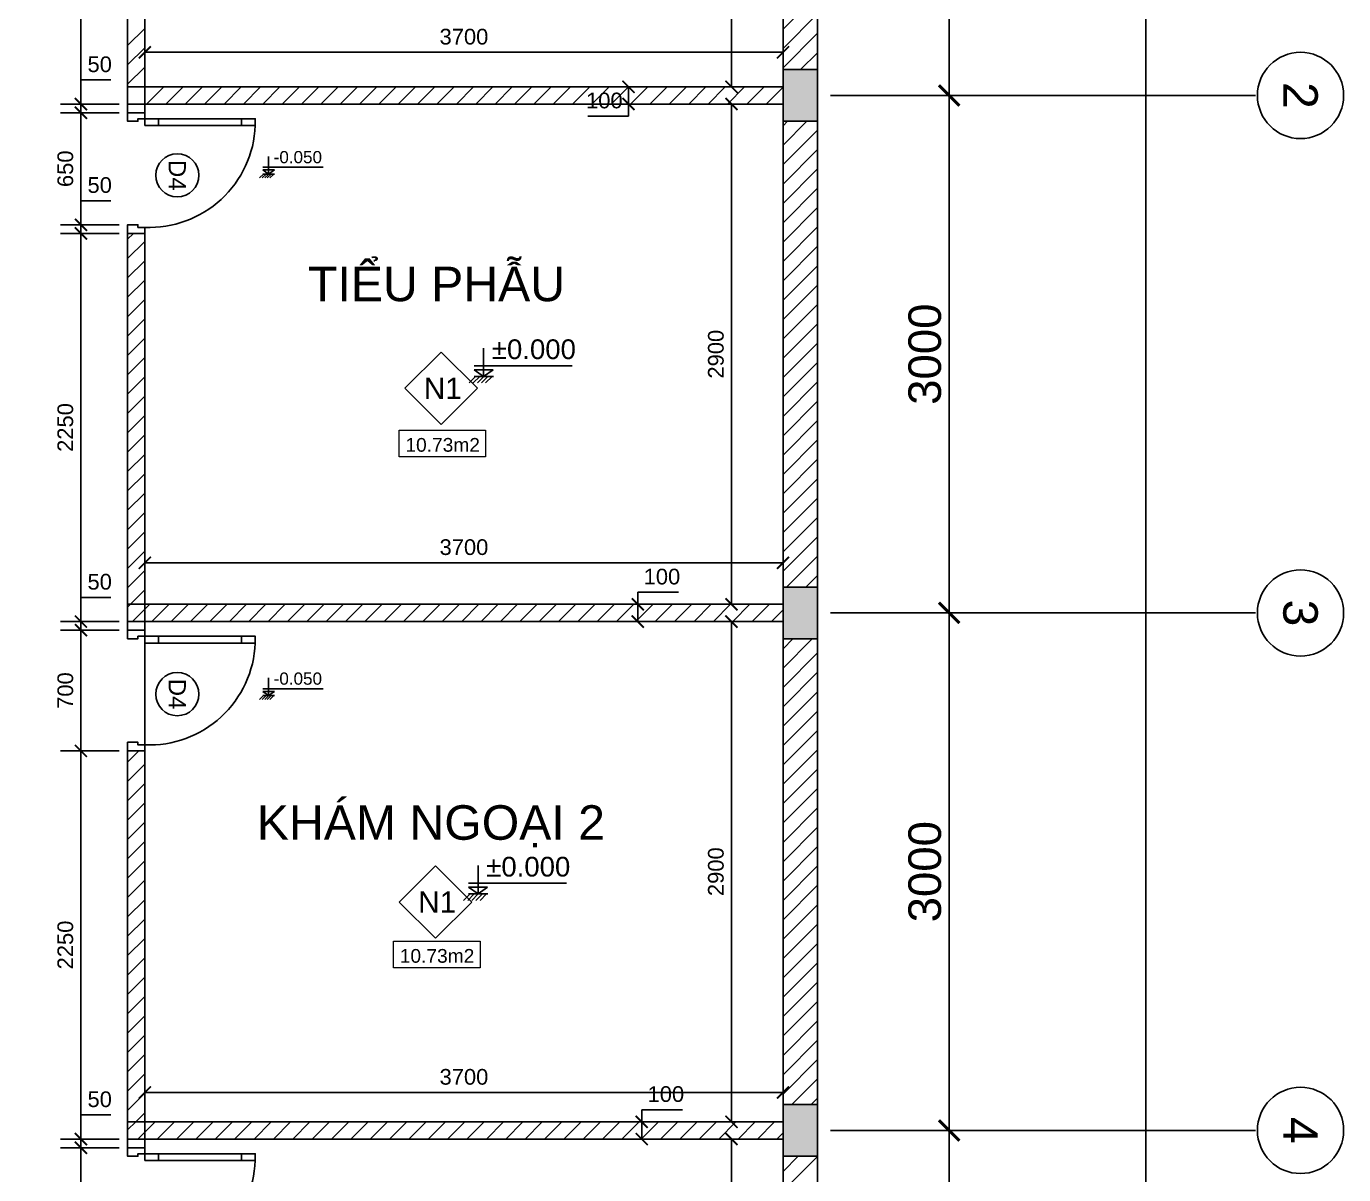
# Model space of a CAD drawing. Header units: millimetres. Extents: x -26398 to 135532, y -376633 to 43268.
# Drawn here: x 27697 to 35335, y -31244 to -24587 of the extents above; entities that cross this region are included whole.
import ezdxf
from ezdxf.enums import TextEntityAlignment as Align

# ---------------------------------------------------------------- set-up
doc = ezdxf.new("R2010")
doc.units = ezdxf.units.MM
for name, color, linetype in [('A-Door', 150, 'Continuous'), ('A5-KICHTHUOC', 251, 'Continuous'), ('cửa', 152, 'Continuous'), ('NT', 1, 'Continuous'), ('TƯỜNG', 52, 'Continuous')]:
    doc.layers.add(name, color=color, linetype=linetype)
doc.layers.add('A6-GHICHU', color=147, linetype='Continuous', lineweight=20)
doc.styles.add('GHICHU35', font='', dxfattribs={"width": 0.9, "height": 350})
doc.styles.get("Standard").update_dxf_attribs({"font": 'arial.ttf'})
doc.styles.add('TUANH', font='')
doc.styles.get('GHICHU35').set_extended_font_data('VNI-Helve')
doc.styles.get('TUANH').set_extended_font_data('VNI-Helve-Condense', bold=True)
doc.dimstyles.new('dimmatbang', dxfattribs={"dimscale": 70, "dimtxt": 2.7, "dimasz": 1.7, "dimexe": 1.7, "dimexo": 0.7, "dimtad": 1, "dimtoh": 1, "dimdec": 1, "dimtxsty": 'Standard', "dimblk": 'ARCHTICK', "dimcen": 2.5, "dimclrd": 1, "dimclre": 256, "dimadec": 0, "dimazin": 0, "dimtfac": 1, "dimtdec": 1, "dimtmove": 0, "dimatfit": 3, "dimfxl": 1, "dimarcsym": 0})

# ---------------------------------------------------------------- blocks, each defined once
blk = doc.blocks.new('_ArchTick')
at = {"color": 0, "linetype": 'ByBlock', "const_width": 0.15}
blk.add_lwpolyline([(-0.5, -0.5), (0.5, 0.5)], dxfattribs=at)
blk = doc.blocks.new('*D13')
at = {"lineweight": -2, "transparency": 16777216}
for p, q in [((32359.2, -30988.1), (33166.5, -30988.1)), ((32359.2, -33988.1), (33166.5, -33988.1))]:
    blk.add_line(p, q, dxfattribs=at)
at = {"color": 1, "lineweight": -2, "transparency": 16777216}
blk.add_line((33047.5, -33988.1), (33047.5, -30988.1), dxfattribs=at)
at = {"layer": 'DEFPOINTS', "color": 0, "transparency": 16777216}
for p in [(32310.2, -30988.1), (33047.5, -30988.1), (32310.2, -33988.1)]:
    blk.add_point(p, dxfattribs=at)
at = {"color": 1, "lineweight": -2, "transparency": 16777216, "xscale": 119, "yscale": 119, "zscale": 119}
for p, rotation in [((33047.5, -30988.1), 90), ((33047.5, -33988.1), 270)]:
    blk.add_blockref('_ArchTick', p, dxfattribs=dict(at, rotation=rotation))
at = {"color": 0, "transparency": 16777216, "insert": (32907.2, -32488.1), "char_height": 189, "attachment_point": 5, "rotation": 90}
blk.add_mtext('3000', dxfattribs=at)
blk = doc.blocks.new('*D14')
at = {"lineweight": -2, "transparency": 16777216}
for p, q in [((32359.2, -27988.1), (33166.5, -27988.1)), ((32359.2, -30988.1), (33166.5, -30988.1))]:
    blk.add_line(p, q, dxfattribs=at)
at = {"color": 1, "lineweight": -2, "transparency": 16777216}
blk.add_line((33047.5, -30988.1), (33047.5, -27988.1), dxfattribs=at)
at = {"layer": 'DEFPOINTS', "color": 0, "transparency": 16777216}
for p in [(32310.2, -27988.1), (33047.5, -27988.1), (32310.2, -30988.1)]:
    blk.add_point(p, dxfattribs=at)
at = {"color": 1, "lineweight": -2, "transparency": 16777216, "xscale": 119, "yscale": 119, "zscale": 119}
for p, rotation in [((33047.5, -27988.1), 90), ((33047.5, -30988.1), 270)]:
    blk.add_blockref('_ArchTick', p, dxfattribs=dict(at, rotation=rotation))
at = {"color": 0, "transparency": 16777216, "insert": (32907.2, -29488.1), "char_height": 189, "attachment_point": 5, "rotation": 90}
blk.add_mtext('3000', dxfattribs=at)
blk = doc.blocks.new('*D15')
at = {"lineweight": -2, "transparency": 16777216}
for p, q in [((32359.2, -24988.1), (33166.5, -24988.1)), ((32359.2, -27988.1), (33166.5, -27988.1))]:
    blk.add_line(p, q, dxfattribs=at)
at = {"color": 1, "lineweight": -2, "transparency": 16777216}
blk.add_line((33047.5, -27988.1), (33047.5, -24988.1), dxfattribs=at)
at = {"layer": 'DEFPOINTS', "color": 0, "transparency": 16777216}
for p in [(32310.2, -24988.1), (33047.5, -24988.1), (32310.2, -27988.1)]:
    blk.add_point(p, dxfattribs=at)
at = {"color": 1, "lineweight": -2, "transparency": 16777216, "xscale": 119, "yscale": 119, "zscale": 119}
for p, rotation in [((33047.5, -24988.1), 90), ((33047.5, -27988.1), 270)]:
    blk.add_blockref('_ArchTick', p, dxfattribs=dict(at, rotation=rotation))
at = {"color": 0, "transparency": 16777216, "insert": (32907.2, -26488.1), "char_height": 189, "attachment_point": 5, "rotation": 90}
blk.add_mtext('3000', dxfattribs=at)
blk = doc.blocks.new('*D16')
at = {"lineweight": -2, "transparency": 16777216}
for p, q in [((32105.2, -18988.1), (33166.5, -18988.1)), ((32359.2, -24988.1), (33166.5, -24988.1))]:
    blk.add_line(p, q, dxfattribs=at)
at = {"color": 1, "lineweight": -2, "transparency": 16777216}
blk.add_line((33047.5, -24988.1), (33047.5, -18988.1), dxfattribs=at)
at = {"layer": 'DEFPOINTS', "color": 0, "transparency": 16777216}
for p in [(32056.2, -18988.1), (33047.5, -18988.1), (32310.2, -24988.1)]:
    blk.add_point(p, dxfattribs=at)
at = {"color": 1, "lineweight": -2, "transparency": 16777216, "xscale": 119, "yscale": 119, "zscale": 119}
for p, rotation in [((33047.5, -18988.1), 90), ((33047.5, -24988.1), 270)]:
    blk.add_blockref('_ArchTick', p, dxfattribs=dict(at, rotation=rotation))
at = {"color": 0, "transparency": 16777216, "insert": (32907.3, -21988.1), "char_height": 189, "attachment_point": 5, "rotation": 90}
blk.add_mtext('6000', dxfattribs=at)
blk = doc.blocks.new('*D26')
at = {"lineweight": -2, "transparency": 16777216}
for p, q in [((33121, -18988.1), (34306.9, -18988.1)), ((33121, -56988.1), (34306.9, -56988.1))]:
    blk.add_line(p, q, dxfattribs=at)
at = {"color": 1, "lineweight": -2, "transparency": 16777216}
blk.add_line((34187.9, -56988.1), (34187.9, -18988.1), dxfattribs=at)
at = {"layer": 'DEFPOINTS', "color": 0, "transparency": 16777216}
for p in [(33072, -18988.1), (34187.9, -18988.1), (33072, -56988.1)]:
    blk.add_point(p, dxfattribs=at)
at = {"color": 1, "lineweight": -2, "transparency": 16777216, "xscale": 119, "yscale": 119, "zscale": 119}
for p, rotation in [((34187.9, -18988.1), 90), ((34187.9, -56988.1), 270)]:
    blk.add_blockref('_ArchTick', p, dxfattribs=dict(at, rotation=rotation))
at = {"color": 0, "transparency": 16777216, "insert": (34047.6, -37988.1), "char_height": 189, "attachment_point": 5, "rotation": 90}
blk.add_mtext('38000', dxfattribs=at)
blk = doc.blocks.new('A$C7DB75F4D')
at = {"layer": 'A-Door'}
for points in [[(625, 740), (625, 660), (665, 660), (665, 740)], [(625, 180), (625, 660), (665, 660), (665, 180)], [(625, 100), (625, 180), (665, 180), (665, 100)], [(35, 100), (35, 60), (50, 60), (50, 50), (50, 0), (0, 0), (0, 100)], [(665, 100), (700, 100), (700, 0), (650, 0), (650, 50), (650, 60), (665, 60)]]:
    blk.add_lwpolyline(points, close=True, dxfattribs=at)
at = {"layer": 'NT', "color": 1}
blk.add_arc((650, 125), 615.5, 92.32782, 182.32782, dxfattribs=at)
blk = doc.blocks.new('1-cote nen')
for p, q in [((-2, 267), (-2, 0)), ((-91, 102), (828, 102)), ((-2, 0), (-91, 63)), ((-91, 63), (88, 63)), ((90, 0), (-91, 0)), ((-2, 0), (88, 63)), ((-137, -60), (-77, 0)), ((-99, -60), (-39, 0)), ((-60, -60), (0, 0)), ((-21, -60), (39, 0)), ((17, -60), (77, 0))]:
    blk.add_line(p, q)
at = {"ltscale": 50, "style": 'GHICHU35', "width": 0.9}
blk.add_attdef('%%P0.000', (75, 164), '', height=187, dxfattribs=at)
blk = doc.blocks.new('*D95')
at = {"lineweight": -2, "transparency": 16777216}
for p, q in [((28235.5, -31088.1), (27894.8, -31088.1)), ((28235.5, -31788.1), (27894.8, -31788.1))]:
    blk.add_line(p, q, dxfattribs=at)
at = {"color": 1, "lineweight": -2, "transparency": 16777216}
blk.add_line((28013.8, -31788.1), (28013.8, -31088.1), dxfattribs=at)
at = {"layer": 'DEFPOINTS', "color": 0, "transparency": 16777216}
for p in [(28013.8, -31088.1), (28284.5, -31088.1), (28284.5, -31788.1)]:
    blk.add_point(p, dxfattribs=at)
at = {"color": 1, "lineweight": -2, "transparency": 16777216, "xscale": 70, "yscale": 70, "zscale": 70}
for p, rotation in [((28013.8, -31088.1), 90), ((28013.8, -31788.1), 270)]:
    blk.add_blockref('_ArchTick', p, dxfattribs=dict(at, rotation=rotation))
at = {"color": 0, "transparency": 16777216, "insert": (27923.6, -31438.1), "char_height": 91, "attachment_point": 5, "rotation": 90}
blk.add_mtext('700', dxfattribs=at)
blk = doc.blocks.new('*D96')
at = {"color": 1, "lineweight": -2, "transparency": 16777216}
for p, q in [((28013.8, -31038.1), (28013.8, -30898.1)), ((28013.8, -30898.1), (28187.6, -30898.1)), ((28013.8, -31088.1), (28013.8, -31038.1)), ((28013.8, -31088.1), (28013.8, -31158.1))]:
    blk.add_line(p, q, dxfattribs=at)
at = {"lineweight": -2, "transparency": 16777216}
for p, q in [((28235.5, -31038.1), (27894.8, -31038.1)), ((28235.5, -31088.1), (27894.8, -31088.1))]:
    blk.add_line(p, q, dxfattribs=at)
at = {"layer": 'DEFPOINTS', "color": 0, "transparency": 16777216}
for p in [(28013.8, -31038.1), (28284.5, -31038.1), (28284.5, -31088.1)]:
    blk.add_point(p, dxfattribs=at)
at = {"color": 1, "lineweight": -2, "transparency": 16777216, "xscale": 70, "yscale": 70, "zscale": 70}
for p, rotation in [((28013.8, -31038.1), 270), ((28013.8, -31088.1), 90)]:
    blk.add_blockref('_ArchTick', p, dxfattribs=dict(at, rotation=rotation))
at = {"color": 0, "transparency": 16777216, "insert": (28122.6, -30807.9), "char_height": 91, "attachment_point": 5}
blk.add_mtext('50', dxfattribs=at)
blk = doc.blocks.new('*D110')
at = {"lineweight": -2, "transparency": 16777216}
for p, q in [((28235.5, -28788.1), (27894.8, -28788.1)), ((28235.5, -31038.1), (27894.8, -31038.1))]:
    blk.add_line(p, q, dxfattribs=at)
at = {"color": 1, "lineweight": -2, "transparency": 16777216}
blk.add_line((28013.8, -31038.1), (28013.8, -28788.1), dxfattribs=at)
at = {"layer": 'DEFPOINTS', "color": 0, "transparency": 16777216}
for p in [(28013.8, -28788.1), (28284.5, -28788.1), (28284.5, -31038.1)]:
    blk.add_point(p, dxfattribs=at)
at = {"color": 1, "lineweight": -2, "transparency": 16777216, "xscale": 70, "yscale": 70, "zscale": 70}
for p, rotation in [((28013.8, -28788.1), 90), ((28013.8, -31038.1), 270)]:
    blk.add_blockref('_ArchTick', p, dxfattribs=dict(at, rotation=rotation))
at = {"color": 0, "transparency": 16777216, "insert": (27923.6, -29913.1), "char_height": 91, "attachment_point": 5, "rotation": 90}
blk.add_mtext('2250', dxfattribs=at)
blk = doc.blocks.new('*D111')
at = {"lineweight": -2, "transparency": 16777216}
for p, q in [((28235.5, -28088.1), (27894.8, -28088.1)), ((28235.5, -28788.1), (27894.8, -28788.1))]:
    blk.add_line(p, q, dxfattribs=at)
at = {"color": 1, "lineweight": -2, "transparency": 16777216}
blk.add_line((28013.8, -28788.1), (28013.8, -28088.1), dxfattribs=at)
at = {"layer": 'DEFPOINTS', "color": 0, "transparency": 16777216}
for p in [(28013.8, -28088.1), (28284.5, -28088.1), (28284.5, -28788.1)]:
    blk.add_point(p, dxfattribs=at)
at = {"color": 1, "lineweight": -2, "transparency": 16777216, "xscale": 70, "yscale": 70, "zscale": 70}
for p, rotation in [((28013.8, -28088.1), 90), ((28013.8, -28788.1), 270)]:
    blk.add_blockref('_ArchTick', p, dxfattribs=dict(at, rotation=rotation))
at = {"color": 0, "transparency": 16777216, "insert": (27923.6, -28438.1), "char_height": 91, "attachment_point": 5, "rotation": 90}
blk.add_mtext('700', dxfattribs=at)
blk = doc.blocks.new('*D112')
at = {"color": 1, "lineweight": -2, "transparency": 16777216}
for p, q in [((28013.8, -28038.1), (28013.8, -27898.1)), ((28013.8, -27898.1), (28187.6, -27898.1)), ((28013.8, -28088.1), (28013.8, -28038.1)), ((28013.8, -28088.1), (28013.8, -28158.1))]:
    blk.add_line(p, q, dxfattribs=at)
at = {"lineweight": -2, "transparency": 16777216}
for p, q in [((28235.5, -28038.1), (27894.8, -28038.1)), ((28235.5, -28088.1), (27894.8, -28088.1))]:
    blk.add_line(p, q, dxfattribs=at)
at = {"layer": 'DEFPOINTS', "color": 0, "transparency": 16777216}
for p in [(28013.8, -28038.1), (28284.5, -28038.1), (28284.5, -28088.1)]:
    blk.add_point(p, dxfattribs=at)
at = {"color": 1, "lineweight": -2, "transparency": 16777216, "xscale": 70, "yscale": 70, "zscale": 70}
for p, rotation in [((28013.8, -28038.1), 270), ((28013.8, -28088.1), 90)]:
    blk.add_blockref('_ArchTick', p, dxfattribs=dict(at, rotation=rotation))
at = {"color": 0, "transparency": 16777216, "insert": (28122.6, -27807.9), "char_height": 91, "attachment_point": 5}
blk.add_mtext('50', dxfattribs=at)
blk = doc.blocks.new('*D113')
at = {"lineweight": -2, "transparency": 16777216}
for p, q in [((28235.5, -25788.1), (27894.8, -25788.1)), ((28235.5, -28038.1), (27894.8, -28038.1))]:
    blk.add_line(p, q, dxfattribs=at)
at = {"color": 1, "lineweight": -2, "transparency": 16777216}
blk.add_line((28013.8, -28038.1), (28013.8, -25788.1), dxfattribs=at)
at = {"layer": 'DEFPOINTS', "color": 0, "transparency": 16777216}
for p in [(28013.8, -25788.1), (28284.5, -25788.1), (28284.5, -28038.1)]:
    blk.add_point(p, dxfattribs=at)
at = {"color": 1, "lineweight": -2, "transparency": 16777216, "xscale": 70, "yscale": 70, "zscale": 70}
for p, rotation in [((28013.8, -25788.1), 90), ((28013.8, -28038.1), 270)]:
    blk.add_blockref('_ArchTick', p, dxfattribs=dict(at, rotation=rotation))
at = {"color": 0, "transparency": 16777216, "insert": (27923.6, -26913.1), "char_height": 91, "attachment_point": 5, "rotation": 90}
blk.add_mtext('2250', dxfattribs=at)
blk = doc.blocks.new('*D114')
at = {"color": 1, "lineweight": -2, "transparency": 16777216}
for p, q in [((28013.8, -25738.1), (28013.8, -25598.1)), ((28013.8, -25598.1), (28187.6, -25598.1)), ((28013.8, -25788.1), (28013.8, -25738.1)), ((28013.8, -25788.1), (28013.8, -25858.1))]:
    blk.add_line(p, q, dxfattribs=at)
at = {"lineweight": -2, "transparency": 16777216}
for p, q in [((28235.5, -25738.1), (27894.8, -25738.1)), ((28235.5, -25788.1), (27894.8, -25788.1))]:
    blk.add_line(p, q, dxfattribs=at)
at = {"layer": 'DEFPOINTS', "color": 0, "transparency": 16777216}
for p in [(28013.8, -25738.1), (28284.5, -25738.1), (28284.5, -25788.1)]:
    blk.add_point(p, dxfattribs=at)
at = {"color": 1, "lineweight": -2, "transparency": 16777216, "xscale": 70, "yscale": 70, "zscale": 70}
for p, rotation in [((28013.8, -25738.1), 270), ((28013.8, -25788.1), 90)]:
    blk.add_blockref('_ArchTick', p, dxfattribs=dict(at, rotation=rotation))
at = {"color": 0, "transparency": 16777216, "insert": (28122.6, -25507.9), "char_height": 91, "attachment_point": 5}
blk.add_mtext('50', dxfattribs=at)
blk = doc.blocks.new('*D115')
at = {"lineweight": -2, "transparency": 16777216}
for p, q in [((28235.5, -25088.1), (27894.8, -25088.1)), ((28235.5, -25738.1), (27894.8, -25738.1))]:
    blk.add_line(p, q, dxfattribs=at)
at = {"color": 1, "lineweight": -2, "transparency": 16777216}
blk.add_line((28013.8, -25738.1), (28013.8, -25088.1), dxfattribs=at)
at = {"layer": 'DEFPOINTS', "color": 0, "transparency": 16777216}
for p in [(28013.8, -25088.1), (28284.5, -25088.1), (28284.5, -25738.1)]:
    blk.add_point(p, dxfattribs=at)
at = {"color": 1, "lineweight": -2, "transparency": 16777216, "xscale": 70, "yscale": 70, "zscale": 70}
for p, rotation in [((28013.8, -25088.1), 90), ((28013.8, -25738.1), 270)]:
    blk.add_blockref('_ArchTick', p, dxfattribs=dict(at, rotation=rotation))
at = {"color": 0, "transparency": 16777216, "insert": (27923.6, -25413.1), "char_height": 91, "attachment_point": 5, "rotation": 90}
blk.add_mtext('650', dxfattribs=at)
blk = doc.blocks.new('*D116')
at = {"color": 1, "lineweight": -2, "transparency": 16777216}
for p, q in [((28013.8, -25038.1), (28013.8, -24898.1)), ((28013.8, -24898.1), (28187.6, -24898.1)), ((28013.8, -25088.1), (28013.8, -25038.1)), ((28013.8, -25088.1), (28013.8, -25158.1))]:
    blk.add_line(p, q, dxfattribs=at)
at = {"lineweight": -2, "transparency": 16777216}
for p, q in [((28235.5, -25038.1), (27894.8, -25038.1)), ((28235.5, -25088.1), (27894.8, -25088.1))]:
    blk.add_line(p, q, dxfattribs=at)
at = {"layer": 'DEFPOINTS', "color": 0, "transparency": 16777216}
for p in [(28013.8, -25038.1), (28284.5, -25038.1), (28284.5, -25088.1)]:
    blk.add_point(p, dxfattribs=at)
at = {"color": 1, "lineweight": -2, "transparency": 16777216, "xscale": 70, "yscale": 70, "zscale": 70}
for p, rotation in [((28013.8, -25038.1), 270), ((28013.8, -25088.1), 90)]:
    blk.add_blockref('_ArchTick', p, dxfattribs=dict(at, rotation=rotation))
at = {"color": 0, "transparency": 16777216, "insert": (28122.6, -24807.9), "char_height": 91, "attachment_point": 5}
blk.add_mtext('50', dxfattribs=at)
blk = doc.blocks.new('*D117')
at = {"lineweight": -2, "transparency": 16777216}
for p, q in [((28235.5, -22663.1), (27894.8, -22663.1)), ((28235.5, -25038.1), (27894.8, -25038.1))]:
    blk.add_line(p, q, dxfattribs=at)
at = {"color": 1, "lineweight": -2, "transparency": 16777216}
blk.add_line((28013.8, -25038.1), (28013.8, -22663.1), dxfattribs=at)
at = {"layer": 'DEFPOINTS', "color": 0, "transparency": 16777216}
for p in [(28013.8, -22663.1), (28284.5, -22663.1), (28284.5, -25038.1)]:
    blk.add_point(p, dxfattribs=at)
at = {"color": 1, "lineweight": -2, "transparency": 16777216, "xscale": 70, "yscale": 70, "zscale": 70}
for p, rotation in [((28013.8, -22663.1), 90), ((28013.8, -25038.1), 270)]:
    blk.add_blockref('_ArchTick', p, dxfattribs=dict(at, rotation=rotation))
at = {"color": 0, "transparency": 16777216, "insert": (27923.6, -23850.6), "char_height": 91, "attachment_point": 5, "rotation": 90}
blk.add_mtext('2375', dxfattribs=at)
blk = doc.blocks.new('*D122')
at = {"lineweight": -2, "transparency": 16777216}
for p, q in [((28384.5, -24889.1), (28384.5, -24619.1)), ((32084.5, -24889.1), (32084.5, -24619.1))]:
    blk.add_line(p, q, dxfattribs=at)
at = {"color": 1, "lineweight": -2, "transparency": 16777216}
blk.add_line((28384.5, -24738.1), (32084.5, -24738.1), dxfattribs=at)
at = {"layer": 'DEFPOINTS', "color": 0, "transparency": 16777216}
for p in [(32084.5, -24738.1), (28384.5, -24938.1), (32084.5, -24938.1)]:
    blk.add_point(p, dxfattribs=at)
at = {"color": 1, "lineweight": -2, "transparency": 16777216, "xscale": 70, "yscale": 70, "zscale": 70, "rotation": 180}
blk.add_blockref('_ArchTick', (28384.5, -24738.1), dxfattribs=at)
at = {"color": 1, "lineweight": -2, "transparency": 16777216, "xscale": 70, "yscale": 70, "zscale": 70}
blk.add_blockref('_ArchTick', (32084.5, -24738.1), dxfattribs=at)
at = {"color": 0, "transparency": 16777216, "insert": (30234.5, -24647.9), "char_height": 91, "attachment_point": 5}
blk.add_mtext('3700', dxfattribs=at)
blk = doc.blocks.new('*D123')
at = {"lineweight": -2, "transparency": 16777216}
for p, q in [((28384.5, -27889.1), (28384.5, -27578.4)), ((32084.5, -27889.1), (32084.5, -27578.4))]:
    blk.add_line(p, q, dxfattribs=at)
at = {"color": 1, "lineweight": -2, "transparency": 16777216}
blk.add_line((28384.5, -27697.4), (32084.5, -27697.4), dxfattribs=at)
at = {"layer": 'DEFPOINTS', "color": 0, "transparency": 16777216}
for p in [(32084.5, -27697.4), (28384.5, -27938.1), (32084.5, -27938.1)]:
    blk.add_point(p, dxfattribs=at)
at = {"color": 1, "lineweight": -2, "transparency": 16777216, "xscale": 70, "yscale": 70, "zscale": 70, "rotation": 180}
blk.add_blockref('_ArchTick', (28384.5, -27697.4), dxfattribs=at)
at = {"color": 1, "lineweight": -2, "transparency": 16777216, "xscale": 70, "yscale": 70, "zscale": 70}
blk.add_blockref('_ArchTick', (32084.5, -27697.4), dxfattribs=at)
at = {"color": 0, "transparency": 16777216, "insert": (30234.5, -27607.2), "char_height": 91, "attachment_point": 5}
blk.add_mtext('3700', dxfattribs=at)
blk = doc.blocks.new('*D124')
at = {"lineweight": -2, "transparency": 16777216}
for p, q in [((31156.5, -24938.1), (31307.4, -24938.1)), ((31156.5, -25038.1), (31307.4, -25038.1))]:
    blk.add_line(p, q, dxfattribs=at)
at = {"color": 1, "lineweight": -2, "transparency": 16777216}
for p, q in [((31188.4, -24938.1), (31188.4, -25038.1)), ((31188.4, -25038.1), (31188.4, -25108.1)), ((31188.4, -25108.1), (30952.4, -25108.1))]:
    blk.add_line(p, q, dxfattribs=at)
at = {"layer": 'DEFPOINTS', "color": 0, "transparency": 16777216}
for p in [(31107.5, -24938.1), (31107.5, -25038.1), (31188.4, -25038.1)]:
    blk.add_point(p, dxfattribs=at)
at = {"color": 1, "lineweight": -2, "transparency": 16777216, "xscale": 70, "yscale": 70, "zscale": 70}
for p, rotation in [((31188.4, -24938.1), 90), ((31188.4, -25038.1), 270)]:
    blk.add_blockref('_ArchTick', p, dxfattribs=dict(at, rotation=rotation))
at = {"color": 0, "transparency": 16777216, "insert": (31048.5, -25017.9), "char_height": 91, "attachment_point": 5}
blk.add_mtext('100', dxfattribs=at)
blk = doc.blocks.new('*D125')
at = {"color": 1, "lineweight": -2, "transparency": 16777216}
for p, q in [((31242.7, -27938.1), (31242.7, -27868.1)), ((31242.7, -27868.1), (31478.6, -27868.1)), ((31242.7, -28038.1), (31242.7, -27938.1))]:
    blk.add_line(p, q, dxfattribs=at)
at = {"lineweight": -2, "transparency": 16777216}
for p, q in [((31202.8, -27938.1), (31123.7, -27938.1)), ((31202.8, -28038.1), (31123.7, -28038.1))]:
    blk.add_line(p, q, dxfattribs=at)
at = {"layer": 'DEFPOINTS', "color": 0, "transparency": 16777216}
for p in [(31242.7, -27938.1), (31251.8, -27938.1), (31251.8, -28038.1)]:
    blk.add_point(p, dxfattribs=at)
at = {"color": 1, "lineweight": -2, "transparency": 16777216, "xscale": 70, "yscale": 70, "zscale": 70}
for p, rotation in [((31242.7, -27938.1), 90), ((31242.7, -28038.1), 270)]:
    blk.add_blockref('_ArchTick', p, dxfattribs=dict(at, rotation=rotation))
at = {"color": 0, "transparency": 16777216, "insert": (31382.5, -27777.9), "char_height": 91, "attachment_point": 5}
blk.add_mtext('100', dxfattribs=at)
blk = doc.blocks.new('*D126')
at = {"color": 1, "lineweight": -2, "transparency": 16777216}
for p, q in [((31265.4, -30938.1), (31265.4, -30868.1)), ((31265.4, -30868.1), (31501.3, -30868.1)), ((31265.4, -31038.1), (31265.4, -30938.1))]:
    blk.add_line(p, q, dxfattribs=at)
at = {"lineweight": -2, "transparency": 16777216}
for p, q in [((31291.7, -30938.1), (31384.4, -30938.1)), ((31291.7, -31038.1), (31384.4, -31038.1))]:
    blk.add_line(p, q, dxfattribs=at)
at = {"layer": 'DEFPOINTS', "color": 0, "transparency": 16777216}
for p in [(31242.7, -30938.1), (31265.4, -30938.1), (31242.7, -31038.1)]:
    blk.add_point(p, dxfattribs=at)
at = {"color": 1, "lineweight": -2, "transparency": 16777216, "xscale": 70, "yscale": 70, "zscale": 70}
for p, rotation in [((31265.4, -30938.1), 90), ((31265.4, -31038.1), 270)]:
    blk.add_blockref('_ArchTick', p, dxfattribs=dict(at, rotation=rotation))
at = {"color": 0, "transparency": 16777216, "insert": (31405.2, -30777.9), "char_height": 91, "attachment_point": 5}
blk.add_mtext('100', dxfattribs=at)
blk = doc.blocks.new('*D164')
at = {"lineweight": -2, "transparency": 16777216}
for p, q in [((32035.5, -31038.1), (31666.7, -31038.1)), ((32035.5, -33938.1), (31666.7, -33938.1))]:
    blk.add_line(p, q, dxfattribs=at)
at = {"color": 1, "lineweight": -2, "transparency": 16777216}
blk.add_line((31785.7, -33938.1), (31785.7, -31038.1), dxfattribs=at)
at = {"layer": 'DEFPOINTS', "color": 0, "transparency": 16777216}
for p in [(31785.7, -31038.1), (32084.5, -31038.1), (32084.5, -33938.1)]:
    blk.add_point(p, dxfattribs=at)
at = {"color": 1, "lineweight": -2, "transparency": 16777216, "xscale": 70, "yscale": 70, "zscale": 70}
for p, rotation in [((31785.7, -31038.1), 90), ((31785.7, -33938.1), 270)]:
    blk.add_blockref('_ArchTick', p, dxfattribs=dict(at, rotation=rotation))
at = {"color": 0, "transparency": 16777216, "insert": (31695.5, -32488.1), "char_height": 91, "attachment_point": 5, "rotation": 90}
blk.add_mtext('2900', dxfattribs=at)
blk = doc.blocks.new('*D165')
at = {"lineweight": -2, "transparency": 16777216}
for p, q in [((28384.5, -30889.1), (28384.5, -30649.2)), ((32084.5, -30889.1), (32084.5, -30649.2))]:
    blk.add_line(p, q, dxfattribs=at)
at = {"color": 1, "lineweight": -2, "transparency": 16777216}
blk.add_line((32084.5, -30768.2), (28384.5, -30768.2), dxfattribs=at)
at = {"layer": 'DEFPOINTS', "color": 0, "transparency": 16777216}
for p in [(28384.5, -30768.2), (28384.5, -30938.1), (32084.5, -30938.1)]:
    blk.add_point(p, dxfattribs=at)
at = {"color": 1, "lineweight": -2, "transparency": 16777216, "xscale": 70, "yscale": 70, "zscale": 70, "rotation": 180}
blk.add_blockref('_ArchTick', (28384.5, -30768.2), dxfattribs=at)
at = {"color": 1, "lineweight": -2, "transparency": 16777216, "xscale": 70, "yscale": 70, "zscale": 70}
blk.add_blockref('_ArchTick', (32084.5, -30768.2), dxfattribs=at)
at = {"color": 0, "transparency": 16777216, "insert": (30234.5, -30678), "char_height": 91, "attachment_point": 5}
blk.add_mtext('3700', dxfattribs=at)
blk = doc.blocks.new('*D166')
at = {"lineweight": -2, "transparency": 16777216}
for p, q in [((32035.5, -28038.1), (31666.7, -28038.1)), ((32035.5, -30938.1), (31666.7, -30938.1))]:
    blk.add_line(p, q, dxfattribs=at)
at = {"color": 1, "lineweight": -2, "transparency": 16777216}
blk.add_line((31785.7, -30938.1), (31785.7, -28038.1), dxfattribs=at)
at = {"layer": 'DEFPOINTS', "color": 0, "transparency": 16777216}
for p in [(31785.7, -28038.1), (32084.5, -28038.1), (32084.5, -30938.1)]:
    blk.add_point(p, dxfattribs=at)
at = {"color": 1, "lineweight": -2, "transparency": 16777216, "xscale": 70, "yscale": 70, "zscale": 70}
for p, rotation in [((31785.7, -28038.1), 90), ((31785.7, -30938.1), 270)]:
    blk.add_blockref('_ArchTick', p, dxfattribs=dict(at, rotation=rotation))
at = {"color": 0, "transparency": 16777216, "insert": (31695.5, -29488.1), "char_height": 91, "attachment_point": 5, "rotation": 90}
blk.add_mtext('2900', dxfattribs=at)
blk = doc.blocks.new('*D167')
at = {"lineweight": -2, "transparency": 16777216}
for p, q in [((32035.5, -25038.1), (31666.7, -25038.1)), ((32035.5, -27938.1), (31666.7, -27938.1))]:
    blk.add_line(p, q, dxfattribs=at)
at = {"color": 1, "lineweight": -2, "transparency": 16777216}
blk.add_line((31785.7, -25038.1), (31785.7, -27938.1), dxfattribs=at)
at = {"layer": 'DEFPOINTS', "color": 0, "transparency": 16777216}
for p in [(32084.5, -25038.1), (31785.7, -27938.1), (32084.5, -27938.1)]:
    blk.add_point(p, dxfattribs=at)
at = {"color": 1, "lineweight": -2, "transparency": 16777216, "xscale": 70, "yscale": 70, "zscale": 70}
for p, rotation in [((31785.7, -25038.1), 90), ((31785.7, -27938.1), 270)]:
    blk.add_blockref('_ArchTick', p, dxfattribs=dict(at, rotation=rotation))
at = {"color": 0, "transparency": 16777216, "insert": (31695.5, -26488.1), "char_height": 91, "attachment_point": 5, "rotation": 90}
blk.add_mtext('2900', dxfattribs=at)
blk = doc.blocks.new('*D168')
at = {"lineweight": -2, "transparency": 16777216}
for p, q in [((32035.5, -19188.1), (31666.7, -19188.1)), ((32035.5, -24938.1), (31666.7, -24938.1))]:
    blk.add_line(p, q, dxfattribs=at)
at = {"color": 1, "lineweight": -2, "transparency": 16777216}
blk.add_line((31785.7, -24938.1), (31785.7, -19188.1), dxfattribs=at)
at = {"layer": 'DEFPOINTS', "color": 0, "transparency": 16777216}
for p in [(31785.7, -19188.1), (32084.5, -19188.1), (32084.5, -24938.1)]:
    blk.add_point(p, dxfattribs=at)
at = {"color": 1, "lineweight": -2, "transparency": 16777216, "xscale": 70, "yscale": 70, "zscale": 70}
for p, rotation in [((31785.7, -19188.1), 90), ((31785.7, -24938.1), 270)]:
    blk.add_blockref('_ArchTick', p, dxfattribs=dict(at, rotation=rotation))
at = {"color": 0, "transparency": 16777216, "insert": (31695.5, -22063.1), "char_height": 91, "attachment_point": 5, "rotation": 90}
blk.add_mtext('5750', dxfattribs=at)

msp = doc.modelspace()

# ---------------------------------------------------------------- hatches: boundary and pattern name
h = msp.add_hatch(color=1)
h.dxf.hatch_style = 1
h.paths.add_polyline_path([(32284.47, -24838.06), (32084.47, -24838.06), (32084.47, -25138.06), (32284.47, -25138.06)])
h = msp.add_hatch(color=1)
h.dxf.hatch_style = 1
h.paths.add_polyline_path([(32084.47, -27838.06), (32084.47, -28138.06), (32284.47, -28138.06), (32284.47, -27838.06)])
h = msp.add_hatch()
h.set_pattern_fill('ANSI31', color=256, scale=25)
h.paths.add_polyline_path([(28384.47, -27938.06), (28284.47, -27938.06), (28284.47, -28038.06), (28384.47, -28038.06)])
h = msp.add_hatch(color=1)
h.dxf.hatch_style = 1
h.paths.add_polyline_path([(32084.47, -30838.06), (32084.47, -31138.06), (32284.47, -31138.06), (32284.47, -30838.06)])
h = msp.add_hatch()
h.set_pattern_fill('ANSI31', color=256, scale=25)
h.paths.add_polyline_path([(32084.47, -30938.06), (28384.47, -30938.06), (28384.47, -31038.06), (32084.47, -31038.06)])
h.paths.add_polyline_path([(28384.47, -30938.06), (28284.47, -30938.06), (28284.47, -31038.06), (28384.47, -31038.06)])

# ---------------------------------------------------------------- linework, layer by layer
at = {"linetype": 'Continuous'}
for p, q in [((32084.47, -24603.4), (32284.47, -24403.4)), ((32084.47, -24715.65), (32284.47, -24515.65)), ((28284.47, -24699.04), (28384.47, -24599.04)), ((32084.47, -24827.9), (32284.47, -24627.9)), ((28284.47, -24811.3), (28384.47, -24711.3)), ((32186.56, -24838.06), (32284.47, -24740.16)), ((28284.47, -24923.55), (28384.47, -24823.55)), ((28382.21, -24938.06), (28384.47, -24935.8)), ((28394.46, -25038.06), (28494.46, -24938.06)), ((28506.71, -25038.06), (28606.71, -24938.06)), ((28618.97, -25038.06), (28718.97, -24938.06)), ((28731.22, -25038.06), (28831.22, -24938.06)), ((28843.47, -25038.06), (28943.47, -24938.06)), ((28955.73, -25038.06), (29055.73, -24938.06)), ((29067.98, -25038.06), (29167.98, -24938.06)), ((29180.23, -25038.06), (29280.23, -24938.06)), ((29292.49, -25038.06), (29392.49, -24938.06)), ((29404.74, -25038.06), (29504.74, -24938.06)), ((29516.99, -25038.06), (29616.99, -24938.06)), ((29629.25, -25038.06), (29729.25, -24938.06)), ((29741.5, -25038.06), (29841.5, -24938.06)), ((29853.75, -25038.06), (29953.75, -24938.06)), ((29966.01, -25038.06), (30066.01, -24938.06)), ((30078.26, -25038.06), (30178.26, -24938.06)), ((30190.51, -25038.06), (30290.51, -24938.06)), ((30302.77, -25038.06), (30402.77, -24938.06)), ((30415.02, -25038.06), (30515.02, -24938.06)), ((30527.27, -25038.06), (30627.27, -24938.06)), ((30639.53, -25038.06), (30739.53, -24938.06)), ((30751.78, -25038.06), (30851.78, -24938.06)), ((30864.03, -25038.06), (30964.03, -24938.06)), ((30976.29, -25038.06), (31076.29, -24938.06)), ((31088.54, -25038.06), (31188.54, -24938.06)), ((31200.79, -25038.06), (31300.79, -24938.06)), ((31313.04, -25038.06), (31413.04, -24938.06)), ((31425.3, -25038.06), (31525.3, -24938.06)), ((31537.55, -25038.06), (31637.55, -24938.06)), ((31649.8, -25038.06), (31749.8, -24938.06)), ((31762.06, -25038.06), (31862.06, -24938.06)), ((31874.31, -25038.06), (31974.31, -24938.06)), ((31986.56, -25038.06), (32084.47, -24940.16)), ((32084.47, -25164.66), (32111.07, -25138.06)), ((32084.47, -25276.92), (32223.32, -25138.06)), ((32084.47, -25389.17), (32284.47, -25189.17)), ((32084.47, -25501.42), (32284.47, -25301.42)), ((32084.47, -25613.68), (32284.47, -25413.68)), ((32084.47, -25725.93), (32284.47, -25525.93)), ((32084.47, -25838.18), (32284.47, -25638.18)), ((28284.47, -25821.57), (28317.98, -25788.06)), ((32084.47, -25950.44), (32284.47, -25750.44)), ((28284.47, -25933.83), (28384.47, -25833.83)), ((32084.47, -26062.69), (32284.47, -25862.69)), ((28284.47, -26046.08), (28384.47, -25946.08)), ((32084.47, -26174.94), (32284.47, -25974.94)), ((28284.47, -26158.33), (28384.47, -26058.33)), ((32084.47, -26287.2), (32284.47, -26087.2)), ((28284.47, -26270.59), (28384.47, -26170.59)), ((32084.47, -26399.45), (32284.47, -26199.45)), ((28284.47, -26382.84), (28384.47, -26282.84)), ((32084.47, -26511.7), (32284.47, -26311.7)), ((28284.47, -26495.09), (28384.47, -26395.09)), ((32084.47, -26623.96), (32284.47, -26423.96)), ((28284.47, -26607.35), (28384.47, -26507.35)), ((32084.47, -26736.21), (32284.47, -26536.21)), ((28284.47, -26719.6), (28384.47, -26619.6)), ((32084.47, -26848.46), (32284.47, -26648.46)), ((28284.47, -26831.85), (28384.47, -26731.85)), ((32084.47, -26960.72), (32284.47, -26760.72)), ((28284.47, -26944.11), (28384.47, -26844.11)), ((32084.47, -27072.97), (32284.47, -26872.97)), ((28284.47, -27056.36), (28384.47, -26956.36)), ((32084.47, -27185.22), (32284.47, -26985.22)), ((28284.47, -27168.61), (28384.47, -27068.61)), ((32084.47, -27297.47), (32284.47, -27097.47)), ((28284.47, -27280.87), (28384.47, -27180.87)), ((32084.47, -27409.73), (32284.47, -27209.73)), ((28284.47, -27393.12), (28384.47, -27293.12)), ((32084.47, -27521.98), (32284.47, -27321.98)), ((28284.47, -27505.37), (28384.47, -27405.37)), ((32084.47, -27634.23), (32284.47, -27434.23)), ((28284.47, -27617.63), (28384.47, -27517.63)), ((32084.47, -27746.49), (32284.47, -27546.49)), ((28284.47, -27729.88), (28384.47, -27629.88)), ((32105.15, -27838.06), (32284.47, -27658.74)), ((28284.47, -27842.13), (28384.47, -27742.13)), ((32217.4, -27838.06), (32284.47, -27770.99)), ((28300.79, -27938.06), (28384.47, -27854.39)), ((28384.47, -27966.64), (28413.04, -27938.06)), ((28425.3, -28038.06), (28525.3, -27938.06)), ((28537.55, -28038.06), (28637.55, -27938.06)), ((28649.8, -28038.06), (28749.8, -27938.06)), ((28762.06, -28038.06), (28862.06, -27938.06)), ((28874.31, -28038.06), (28974.31, -27938.06)), ((28986.56, -28038.06), (29086.56, -27938.06)), ((29098.82, -28038.06), (29198.82, -27938.06)), ((29211.07, -28038.06), (29311.07, -27938.06)), ((29323.32, -28038.06), (29423.32, -27938.06)), ((29435.58, -28038.06), (29535.58, -27938.06)), ((29547.83, -28038.06), (29647.83, -27938.06)), ((29660.08, -28038.06), (29760.08, -27938.06)), ((29772.34, -28038.06), (29872.34, -27938.06)), ((29884.59, -28038.06), (29984.59, -27938.06)), ((29996.84, -28038.06), (30096.84, -27938.06)), ((30109.1, -28038.06), (30209.1, -27938.06)), ((30221.35, -28038.06), (30321.35, -27938.06)), ((30333.6, -28038.06), (30433.6, -27938.06)), ((30445.86, -28038.06), (30545.86, -27938.06)), ((30558.11, -28038.06), (30658.11, -27938.06)), ((30670.36, -28038.06), (30770.36, -27938.06)), ((30782.62, -28038.06), (30882.62, -27938.06)), ((30894.87, -28038.06), (30994.87, -27938.06)), ((31007.12, -28038.06), (31107.12, -27938.06)), ((31119.37, -28038.06), (31219.37, -27938.06)), ((31231.63, -28038.06), (31331.63, -27938.06)), ((31343.88, -28038.06), (31443.88, -27938.06)), ((31456.13, -28038.06), (31556.13, -27938.06)), ((31568.39, -28038.06), (31668.39, -27938.06)), ((31680.64, -28038.06), (31780.64, -27938.06)), ((31792.89, -28038.06), (31892.89, -27938.06)), ((31905.15, -28038.06), (32005.15, -27938.06)), ((32017.4, -28038.06), (32084.47, -27970.99)), ((32084.47, -28195.5), (32141.91, -28138.06)), ((32084.47, -28307.75), (32254.16, -28138.06)), ((32084.47, -28420.01), (32284.47, -28220.01)), ((32084.47, -28532.26), (32284.47, -28332.26)), ((32084.47, -28644.51), (32284.47, -28444.51)), ((32084.47, -28756.77), (32284.47, -28556.77)), ((32084.47, -28869.02), (32284.47, -28669.02)), ((28284.47, -28852.41), (28348.82, -28788.06)), ((32084.47, -28981.27), (32284.47, -28781.27)), ((28284.47, -28964.66), (28384.47, -28864.66)), ((32084.47, -29093.53), (32284.47, -28893.53)), ((28284.47, -29076.92), (28384.47, -28976.92)), ((32084.47, -29205.78), (32284.47, -29005.78)), ((28284.47, -29189.17), (28384.47, -29089.17)), ((32084.47, -29318.03), (32284.47, -29118.03)), ((28284.47, -29301.42), (28384.47, -29201.42)), ((32084.47, -29430.29), (32284.47, -29230.29)), ((28284.47, -29413.68), (28384.47, -29313.68)), ((32084.47, -29542.54), (32284.47, -29342.54)), ((28284.47, -29525.93), (28384.47, -29425.93)), ((32084.47, -29654.79), (32284.47, -29454.79)), ((28284.47, -29638.18), (28384.47, -29538.18)), ((32084.47, -29767.05), (32284.47, -29567.05)), ((28284.47, -29750.44), (28384.47, -29650.44)), ((32084.47, -29879.3), (32284.47, -29679.3)), ((28284.47, -29862.69), (28384.47, -29762.69)), ((32084.47, -29991.55), (32284.47, -29791.55)), ((28284.47, -29974.94), (28384.47, -29874.94)), ((32084.47, -30103.8), (32284.47, -29903.8)), ((28284.47, -30087.2), (28384.47, -29987.2)), ((32084.47, -30216.06), (32284.47, -30016.06)), ((28284.47, -30199.45), (28384.47, -30099.45)), ((32084.47, -30328.31), (32284.47, -30128.31)), ((28284.47, -30311.7), (28384.47, -30211.7)), ((32084.47, -30440.56), (32284.47, -30240.56)), ((28284.47, -30423.96), (28384.47, -30323.96)), ((32084.47, -30552.82), (32284.47, -30352.82)), ((28284.47, -30536.21), (28384.47, -30436.21)), ((32084.47, -30665.07), (32284.47, -30465.07)), ((28284.47, -30648.46), (28384.47, -30548.46)), ((32084.47, -30777.32), (32284.47, -30577.32)), ((28284.47, -30760.72), (28384.47, -30660.72)), ((32135.98, -30838.06), (32284.47, -30689.58)), ((28284.47, -30872.97), (28384.47, -30772.97)), ((32248.24, -30838.06), (32284.47, -30801.83)), ((28331.63, -30938.06), (28384.47, -30885.22)), ((32084.47, -31226.34), (32172.74, -31138.06)), ((32084.47, -31338.59), (32284.47, -31138.59))]:
    msp.add_line(p, q, dxfattribs=at)
for p, q in [((33166.54, -24988.06), (34823.25, -24988.06)), ((33166.54, -27988.06), (34823.25, -27988.06)), ((33166.54, -30988.06), (34823.25, -30988.06))]:
    msp.add_line(p, q)
for points in [[(32284.47, -25138.06), (32084.47, -25138.06), (32084.47, -24838.06), (32284.47, -24838.06)], [(28384.47, -25038.06), (28384.47, -25088.06), (28284.47, -25088.06), (28284.47, -25038.06)], [(32284.47, -28138.06), (32084.47, -28138.06), (32084.47, -27838.06), (32284.47, -27838.06)], [(28384.47, -28038.06), (28384.47, -28088.06), (28284.47, -28088.06), (28284.47, -28038.06)], [(32084.47, -30938.06), (28384.47, -30938.06), (28384.47, -28038.06), (32084.47, -28038.06)], [(32284.47, -31138.06), (32084.47, -31138.06), (32084.47, -30838.06), (32284.47, -30838.06)], [(28384.47, -31038.06), (28384.47, -31088.06), (28284.47, -31088.06), (28284.47, -31038.06)]]:
    msp.add_lwpolyline(points, close=True)
for centre, radius in [((35084.95, -24988.06), 250), ((28572.48, -25450.97), 125.19), ((35084.95, -27988.06), 250), ((28572.48, -28458.63), 125.19), ((35084.95, -30988.06), 250)]:
    msp.add_circle(centre, radius)
at = {"layer": 'A6-GHICHU', "ltscale": 0.5}
for points in [[(30102.55, -26896.1), (30312.7, -26685.95), (30102.55, -26475.79), (29892.39, -26685.95)], [(29859.33, -26929.02), (30360.4, -26929.02), (30360.4, -27083.53), (29859.33, -27083.53)], [(30069.92, -29874.21), (30280.08, -29664.06), (30069.92, -29453.9), (29859.77, -29664.06)], [(29826.71, -29891.46), (30327.77, -29891.46), (30327.77, -30045.96), (29826.71, -30045.96)]]:
    msp.add_lwpolyline(points, close=True, dxfattribs=at)
at = {"layer": 'TƯỜNG'}
for p, q in [((32284.47, -18988.06), (32284.47, -50988.06)), ((32084.47, -19188.06), (32084.47, -50788.06)), ((28284.47, -25138.06), (28284.47, -19888.06)), ((28384.47, -25163.06), (28384.47, -19903.06)), ((28284.47, -24938.06), (32084.47, -24938.06)), ((28284.47, -25038.06), (32084.47, -25038.06)), ((28284.47, -28138.06), (28284.47, -25738.06)), ((28384.47, -28163.06), (28384.47, -25753.06)), ((28284.47, -27938.06), (32084.47, -27938.06)), ((28284.47, -28038.06), (32084.47, -28038.06)), ((28284.47, -31038.06), (28284.47, -28738.06)), ((28384.47, -31123.06), (28384.47, -28753.06)), ((28284.47, -30938.06), (32084.47, -30938.06)), ((28284.47, -31038.06), (32084.47, -31038.06)), ((28284.47, -31138.06), (28284.47, -31038.06))]:
    msp.add_line(p, q, dxfattribs=at)
msp.add_lwpolyline([(32284.47, -18988.06), (32284.47, -56988.06), (22284.47, -56988.06), (22284.47, -18988.06), (23818.5, -18988.06)], dxfattribs=at)

# ---------------------------------------------------------------- block references
at = {"layer": 'A5-KICHTHUOC', "ltscale": 0.5}
ref = msp.add_blockref('1-cote nen', (29102.45, -25443.67), dxfattribs=dict(at, xscale=0.3822541714018616, yscale=0.3822541714018616, zscale=0.3822541714018616))
ref.add_attrib('%%P0.000', '-0.050', (29131.3, -25381), dxfattribs={"layer": '0', "color": 4, "ltscale": 50, "height": 70.788})
ref = msp.add_blockref('1-cote nen', (30349.86, -26617.62), dxfattribs=dict(at, xscale=0.61735318627815, yscale=0.61735318627815, zscale=0.61735318627815))
ref.add_attrib('%%P0.000', '%%P0.000', (30396.45, -26516.4), dxfattribs={"layer": '0', "color": 4, "ltscale": 50, "height": 114.325})
ref = msp.add_blockref('1-cote nen', (29102.45, -28466.76), dxfattribs=dict(at, xscale=0.3822541714018616, yscale=0.3822541714018616, zscale=0.3822541714018616))
ref.add_attrib('%%P0.000', '-0.050', (29131.3, -28404.09), dxfattribs={"layer": '0', "color": 4, "ltscale": 50, "height": 70.788})
ref = msp.add_blockref('1-cote nen', (30317.23, -29617.43), dxfattribs=dict(at, xscale=0.61735318627815, yscale=0.61735318627815, zscale=0.61735318627815))
ref.add_attrib('%%P0.000', '%%P0.000', (30363.82, -29516.22), dxfattribs={"layer": '0', "color": 4, "ltscale": 50, "height": 114.325})
at = {"layer": 'cửa', "xscale": -1, "rotation": 270}
for p in [(28284.47, -25788.06), (28284.47, -28788.06), (28284.47, -31788.06)]:
    msp.add_blockref('A$C7DB75F4D', p, dxfattribs=at)

# ---------------------------------------------------------------- texts
for s, p in [('TIỂU PHẪU', (30075.53, -26080.94)), ('KHÁM NGOẠI 2', (30042.91, -29202.99))]:
    msp.add_text(s, height=200).set_placement(p, align=Align.MIDDLE_CENTER)
at = {"layer": 'A6-GHICHU', "ltscale": 0.5, "attachment_point": 5, "style": 'TUANH'}
for s, insert, char_height in [('{\\fArial|b0|i0|c0|p34;N1}', (30111.89, -26685.7), 123.835), ('{\\fArial|b0|i0|c163|p34;10.73\\fArial|b0|i0|c0|p34;m2}', (30111.23, -27014.27), 79.5593), ('{\\fArial|b0|i0|c0|p34;N1}', (30079.26, -29663.81), 123.835), ('{\\fArial|b0|i0|c163|p34;10.73\\fArial|b0|i0|c0|p34;m2}', (30078.6, -29976.71), 79.5593)]:
    msp.add_mtext(s, dxfattribs=dict(at, insert=insert, char_height=char_height))
at = {"layer": 'TƯỜNG'}
for s, height, p in [('2', 200, (35084.95, -24988.06)), ('D4', 100.154, (28572.48, -25450.97)), ('3', 200, (35084.95, -27988.06)), ('D4', 100.154, (28572.48, -28458.63)), ('4', 200, (35084.95, -30988.06))]:
    msp.add_text(s, height=height, rotation=270, dxfattribs=at).set_placement(p, align=Align.MIDDLE_CENTER)

# ---------------------------------------------------------------- dimensions: what is measured, and where the dimension line sits
for base, p1, p2, picture, middle in [((33047.54, -18988.06), (32310.17, -24988.06), (32056.15, -18988.06), '*D16', (32907.29, -21988.06)), ((33047.54, -24988.06), (32310.17, -27988.06), (32310.17, -24988.06), '*D15', (32907.23, -26488.06)), ((33047.54, -27988.06), (32310.17, -30988.06), (32310.17, -27988.06), '*D14', (32907.23, -29488.06)), ((33047.54, -30988.06), (32310.17, -33988.06), (32310.17, -30988.06), '*D13', (32907.23, -32488.06))]:
    dim = msp.add_linear_dim(base=base, p1=p1, p2=p2, angle=270, dimstyle='dimmatbang')
    dim.commit()
    dim.dimension.update_dxf_attribs({"geometry": picture, "text_midpoint": middle})
dim = msp.add_linear_dim(base=(34187.89, -18988.06), p1=(33071.98, -56988.06), p2=(33071.98, -18988.06), angle=90, dimstyle='dimmatbang')
dim.commit()
dim.dimension.update_dxf_attribs({"geometry": '*D26', "text_midpoint": (34187.89, -37988.06), "dimtype": 160})
for base, p1, p2, picture, middle in [((31785.74, -19188.06), (32084.47, -24938.06), (32084.47, -19188.06), '*D168', (31695.53, -22063.06)), ((28013.8, -22663.06), (28284.47, -25038.06), (28284.47, -22663.06), '*D117', (27923.55, -23850.56)), ((28013.8, -25038.06), (28284.47, -25088.06), (28284.47, -25038.06), '*D116', (28122.57, -24807.85)), ((31188.36, -25038.06), (31107.54, -24938.06), (31107.54, -25038.06), '*D124', (31048.52, -25017.85)), ((28013.8, -25088.06), (28284.47, -25738.06), (28284.47, -25088.06), '*D115', (27923.58, -25413.06)), ((31785.74, -27938.06), (32084.47, -25038.06), (32084.47, -27938.06), '*D167', (31695.53, -26488.06)), ((28013.8, -25738.06), (28284.47, -25788.06), (28284.47, -25738.06), '*D114', (28122.57, -25507.85)), ((28013.8, -25788.06), (28284.47, -28038.06), (28284.47, -25788.06), '*D113', (27923.58, -26913.06)), ((31242.66, -27938.06), (31251.76, -28038.06), (31251.76, -27938.06), '*D125', (31382.5, -27777.85)), ((28013.8, -28038.06), (28284.47, -28088.06), (28284.47, -28038.06), '*D112', (28122.57, -27807.85)), ((31785.74, -28038.06), (32084.47, -30938.06), (32084.47, -28038.06), '*D166', (31695.53, -29488.06)), ((28013.8, -28088.06), (28284.47, -28788.06), (28284.47, -28088.06), '*D111', (27923.58, -28438.06)), ((28013.8, -28788.06), (28284.47, -31038.06), (28284.47, -28788.06), '*D110', (27923.58, -29913.06)), ((28013.8, -31038.06), (28284.47, -31088.06), (28284.47, -31038.06), '*D96', (28122.57, -30807.85)), ((31265.4, -30938.06), (31242.66, -31038.06), (31242.66, -30938.06), '*D126', (31405.24, -30777.85)), ((31785.74, -31038.06), (32084.47, -33938.06), (32084.47, -31038.06), '*D164', (31695.53, -32488.06)), ((28013.8, -31088.06), (28284.47, -31788.06), (28284.47, -31088.06), '*D95', (27923.58, -31438.06))]:
    dim = msp.add_linear_dim(base=base, p1=p1, p2=p2, angle=90, dimstyle='dimmatbang', override={"dimtxt": 1.3, "dimasz": 1})
    dim.commit()
    dim.dimension.update_dxf_attribs({"geometry": picture, "text_midpoint": middle})
for base, p1, p2, picture, middle in [((32084.47, -24738.11), (28384.47, -24938.06), (32084.47, -24938.06), '*D122', (30234.47, -24647.87)), ((32084.47, -27697.43), (28384.47, -27938.06), (32084.47, -27938.06), '*D123', (30234.47, -27607.18)), ((28384.47, -30768.23), (32084.47, -30938.06), (28384.47, -30938.06), '*D165', (30234.47, -30677.99))]:
    dim = msp.add_linear_dim(base=base, p1=p1, p2=p2, dimstyle='dimmatbang', override={"dimtxt": 1.3, "dimasz": 1})
    dim.commit()
    dim.dimension.update_dxf_attribs({"geometry": picture, "text_midpoint": middle})

doc.saveas('drawing.dxf')
